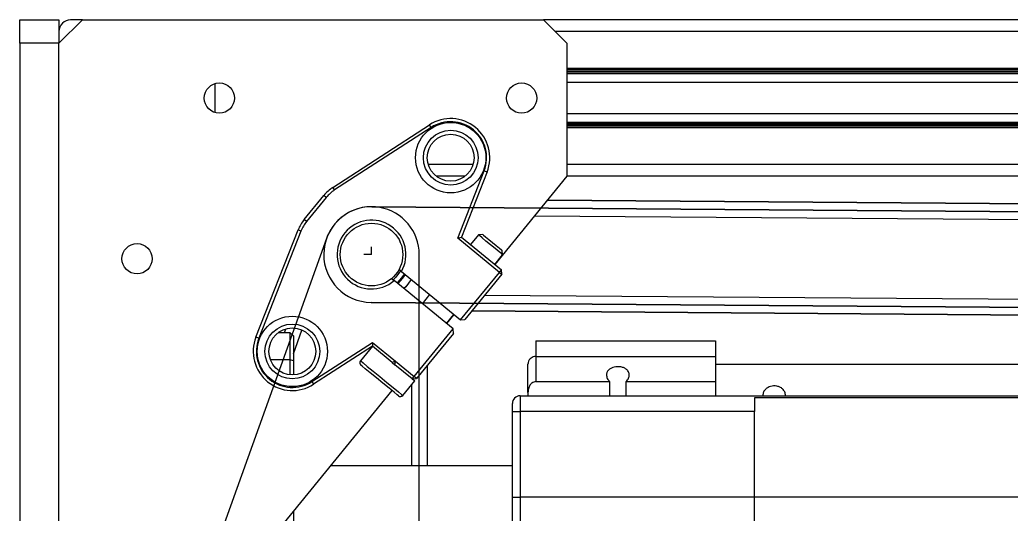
# Model space of a CAD drawing. Header units: millimetres. Extents: x -300 to 1184, y 5 to 1469.
# Drawn here: x -296.2 to -211.7, y 694.1 to 736.2 of the extents above; entities that cross this region are included whole.
import ezdxf

# ---------------------------------------------------------------- set-up
doc = ezdxf.new("R2010")
doc.units = ezdxf.units.MM
doc.linetypes.add('CENTERX2', pattern=[20.32, 12.7, -2.54, 2.54, -2.54])

msp = doc.modelspace()

# ---------------------------------------------------------------- linework, layer by layer
at = {"color": 7, "linetype": 'Continuous', "lineweight": 25}
for p, q in [((-296.231, 736.236), (-292.898, 736.236)), ((-296.231, 734.236), (-296.231, 736.236)), ((-292.898, 736.236), (-292.898, 735.236)), ((-290.898, 736.236), (-292.898, 734.236)), ((-290.898, 736.236), (-291.898, 736.236)), ((-290.898, 736.236), (-251.565, 736.236)), ((-249.565, 734.236), (-251.565, 736.236)), ((-34.898, 736.236), (-251.565, 736.236)), ((-292.898, 735.236), (-292.898, 734.236)), ((-296.231, 734.236), (-296.231, 688.236)), ((-292.898, 734.236), (-296.231, 734.236)), ((-292.898, 688.236), (-292.898, 734.236)), ((-249.565, 734.236), (-249.565, 722.902)), ((-34.898, 731.969), (-249.565, 731.969)), ((-34.898, 731.636), (-249.565, 731.636)), ((-279.565, 728.33), (-279.565, 730.808)), ((-269.524, 721.961), (-261.287, 727.29)), ((-261.143, 727.066), (-261.287, 727.29)), ((-34.898, 727.502), (-249.565, 727.502)), ((-261.143, 727.066), (-269.379, 721.737)), ((-34.898, 727.169), (-249.565, 727.169)), ((-258.881, 717.63), (-256.623, 723.368)), ((-256.375, 723.271), (-258.562, 717.713)), ((-256.623, 723.368), (-256.375, 723.271)), ((-258.262, 722.902), (-260.691, 722.902)), ((-249.565, 722.902), (-255.716, 715.384)), ((-46.615, 722.902), (-249.565, 722.902)), ((-269.379, 721.737), (-269.524, 721.961)), ((-271.973, 719.219), (-270.293, 721.273)), ((-270.086, 721.104), (-271.767, 719.051)), ((-270.086, 721.104), (-270.293, 721.273)), ((-53.431, 719.362), (-251.233, 720.864)), ((-251.233, 720.863), (-53.432, 719.362)), ((-271.767, 719.051), (-271.973, 719.219)), ((-252.317, 719.538), (-54.193, 718.035)), ((-276.088, 709.201), (-272.495, 718.329)), ((-272.247, 718.232), (-275.839, 709.103)), ((-272.247, 718.232), (-272.495, 718.329)), ((-258.881, 717.63), (-258.562, 717.713)), ((-255.326, 714.721), (-258.881, 717.63)), ((-258.562, 717.713), (-255.157, 714.927)), ((-257.108, 717.911), (-257.788, 717.08)), ((-256.743, 717.947), (-257.108, 717.911)), ((-255.045, 716.222), (-255.081, 716.588)), ((-255.724, 715.391), (-255.045, 716.222)), ((-263.678, 714.792), (-263.887, 714.964)), ((-263.678, 714.792), (-258.639, 710.67)), ((-258.639, 710.67), (-255.326, 714.721)), ((-255.326, 714.721), (-255.157, 714.927)), ((-255.326, 714.721), (-255.119, 714.552)), ((-255.119, 714.552), (-255.157, 714.927)), ((-264.521, 714.19), (-264.311, 714.018)), ((-259.273, 709.896), (-264.311, 714.018)), ((-263.783, 714.118), (-263.769, 714.012)), ((-255.119, 714.552), (-258.264, 710.708)), ((-261.271, 712.823), (-261.904, 712.049)), ((-54.245, 711.219), (-256.59, 712.755)), ((-53.504, 709.88), (-257.674, 711.429)), ((-257.674, 711.429), (-53.503, 709.88)), ((-259.84, 710.361), (-259.207, 711.135)), ((-259.198, 711.128), (-259.832, 710.354)), ((-258.639, 710.67), (-258.264, 710.708)), ((-273.165, 709.569), (-274.2, 709.569)), ((-273.666, 709.569), (-273.547, 709.9)), ((-272.898, 709.302), (-273.165, 709.569)), ((-273.165, 707.255), (-273.165, 709.569)), ((-272.898, 707.763), (-272.165, 709.804)), ((-262.587, 705.846), (-259.273, 709.896)), ((-259.235, 709.521), (-262.38, 705.677)), ((-259.235, 709.521), (-259.273, 709.896)), ((-275.839, 709.103), (-276.088, 709.201)), ((-272.898, 709.302), (-272.898, 707.174)), ((-271.32, 705.405), (-266.143, 708.755)), ((-266.143, 708.755), (-266.161, 708.426)), ((-266.143, 708.755), (-264.186, 707.155)), ((-252.217, 708.886), (-252.217, 707.552)), ((-252.217, 708.886), (-236.884, 708.886)), ((-236.884, 708.886), (-236.884, 707.552)), ((-266.161, 708.426), (-271.175, 705.182)), ((-266.161, 708.426), (-267.174, 707.187)), ((-264.474, 707.046), (-266.161, 708.426)), ((-273.165, 705.988), (-273.165, 707.255)), ((-272.898, 707.174), (-273.165, 707.255)), ((-272.898, 707.174), (-272.898, 705.982)), ((-264.186, 707.155), (-264.474, 707.046)), ((-264.474, 707.046), (-264.236, 706.851)), ((-264.236, 706.851), (-264.186, 707.155)), ((-264.186, 707.155), (-262.587, 705.846)), ((-252.217, 707.552), (-252.217, 705.407)), ((-252.217, 707.552), (-236.884, 707.552)), ((-236.884, 707.552), (-236.884, 705.407)), ((-262.755, 705.64), (-264.236, 706.851)), ((-261.49, 706.765), (-261.49, 698.236)), ((-252.884, 704.482), (-252.884, 706.886)), ((-236.884, 706.884), (-204.217, 706.884)), ((-271.32, 705.405), (-271.175, 705.182)), ((-263.562, 704.232), (-262.549, 705.471)), ((-262.755, 705.64), (-262.587, 705.846)), ((-262.755, 705.64), (-262.38, 705.677)), ((-262.38, 705.677), (-262.587, 705.846)), ((-252.217, 705.407), (-245.917, 705.407)), ((-245.917, 705.407), (-245.917, 704.204)), ((-244.517, 704.204), (-244.517, 705.407)), ((-244.517, 705.407), (-236.884, 705.407)), ((-236.884, 705.407), (-236.884, 704.204)), ((-264.497, 704.652), (-279.565, 686.236)), ((-262.823, 705.136), (-262.823, 698.236)), ((-252.884, 704.482), (-252.884, 704.204)), ((-253.551, 704.204), (-253.551, 702.87)), ((-253.551, 704.204), (-187.551, 704.204)), ((-207.551, 704.025), (-233.551, 704.025)), ((-233.551, 704.025), (-233.551, 702.87)), ((-254.217, 702.87), (-254.217, 703.537)), ((-254.217, 702.87), (-253.551, 702.87)), ((-254.217, 695.569), (-254.217, 702.87)), ((-253.551, 702.87), (-253.551, 695.569)), ((-233.551, 702.87), (-253.551, 702.87)), ((-233.551, 695.569), (-233.551, 702.87)), ((-254.217, 698.236), (-269.746, 698.236)), ((-254.217, 695.569), (-253.551, 695.569)), ((-254.217, 687.236), (-254.217, 695.569)), ((-233.551, 695.569), (-253.551, 695.569)), ((-253.551, 695.569), (-253.551, 687.236)), ((-207.551, 695.569), (-233.551, 695.569)), ((-233.551, 687.236), (-233.551, 695.569)), ((-272.898, 694.384), (-272.898, 694.242)), ((-272.898, 694.242), (-272.898, 693.305))]:
    msp.add_line(p, q, dxfattribs=at)
at = {"color": 8, "linetype": 'Continuous', "lineweight": 25}
for p, q in [((-34.898, 735.236), (-250.565, 735.236)), ((-34.898, 732.102), (-249.565, 732.102)), ((-34.898, 731.836), (-249.565, 731.836)), ((-34.898, 731.769), (-249.565, 731.769)), ((-34.898, 730.91), (-249.565, 730.91)), ((-34.898, 728.228), (-249.565, 728.228)), ((-34.898, 727.369), (-249.565, 727.369)), ((-34.898, 727.302), (-249.565, 727.302)), ((-34.898, 727.036), (-249.565, 727.036)), ((-257.565, 723.902), (-261.388, 723.902)), ((-34.898, 723.902), (-249.565, 723.902)), ((-273.165, 707.255), (-274.85, 707.255)), ((-272.898, 694.242), (-273.014, 694.242))]:
    msp.add_line(p, q, dxfattribs=at)
at = {"color": 7, "linetype": 'Continuous'}
for p, q in [((-46.584, 718.644), (-266.2, 720.31)), ((-266.2, 720.31), (-46.584, 718.644)), ((-270.066, 717.614), (-290.202, 661.591)), ((-262.156, 660.076), (-262.156, 716.236)), ((-266.262, 712.161), (-46.646, 710.494)), ((-46.646, 710.494), (-266.262, 712.161))]:
    msp.add_line(p, q, dxfattribs=at)
at = {"color": 7, "linetype": 'CENTERX2'}
for q in [(-266.231, 716.902), (-266.898, 716.236)]:
    msp.add_line((-266.231, 716.236), q, dxfattribs=at)
at = {"color": 7, "linetype": 'Continuous', "lineweight": 25, "flags": 128}
for points in [[(-255.045, 716.222), (-255.123, 716.286), (-255.347, 716.469), (-255.682, 716.743), (-256.076, 717.066), (-256.471, 717.39), (-256.806, 717.663), (-257.03, 717.846), (-257.108, 717.911), (-257.108, 717.911)], [(-256.743, 717.947), (-256.679, 717.896), (-256.499, 717.748), (-256.23, 717.528), (-255.912, 717.268), (-255.594, 717.008), (-255.324, 716.787), (-255.144, 716.64), (-255.081, 716.588), (-255.081, 716.588)], [(-263.752, 714.863), (-264.166, 714.296), (-264.398, 714.076)], [(-264.049, 713.805), (-263.631, 714.259), (-263.416, 714.578)], [(-263.364, 714.536), (-263.578, 714.218), (-263.997, 713.762)], [(-262.843, 714.11), (-263.315, 713.498), (-263.476, 713.336)], [(-263.938, 704.195), (-264.034, 704.274), (-264.312, 704.501), (-264.737, 704.849), (-265.259, 705.276), (-265.815, 705.731), (-266.337, 706.158), (-266.762, 706.506), (-267.04, 706.733), (-267.137, 706.812), (-267.137, 706.812)], [(-262.755, 705.64), (-262.574, 705.491), (-262.549, 705.471)]]:
    msp.add_lwpolyline(points, dxfattribs=at)
at = {"color": 8, "linetype": 'Continuous', "lineweight": 25, "flags": 128}
msp.add_lwpolyline([(-267.174, 707.187), (-267.149, 707.167), (-266.956, 707.009), (-266.591, 706.711), (-266.094, 706.303), (-265.517, 705.832), (-264.925, 705.347), (-264.38, 704.902), (-263.943, 704.544), (-263.66, 704.312), (-263.562, 704.232), (-263.562, 704.232)], dxfattribs=at)
at = {"color": 7, "linetype": 'Continuous', "lineweight": 25}
for centre, radius in [((-279.209, 729.569), 1.289), ((-253.429, 729.569), 1.289), ((-259.477, 724.491), 3), ((-259.477, 724.491), 2.333), ((-259.477, 724.491), 2), ((-266.231, 716.236), 2.667), ((-286.231, 715.88), 1.289), ((-272.986, 707.98), 3), ((-272.986, 707.98), 2.333), ((-272.986, 707.98), 2)]:
    msp.add_circle(centre, radius, dxfattribs=at)
for centre, radius, start, end in [((-291.898, 735.236), 1, 90, 180), ((-259.477, 724.491), 3.333, 338.51765, 122.90354), ((-259.477, 724.491), 3.067, 338.51765, 122.90354), ((-267.713, 719.162), 3.333, 122.90354, 140.71059), ((-267.713, 719.162), 3.067, 122.90354, 140.71059), ((-269.393, 717.109), 3.333, 140.71059, 158.51765), ((-269.393, 717.109), 3.067, 140.71059, 158.51765), ((-266.231, 716.236), 2.933, 330.52484, 310.89634), ((-272.986, 707.98), 3.333, 158.51765, 302.90354), ((-272.986, 707.98), 3.067, 158.51765, 302.90354), ((-266.968, 707.019), 0.267, 140.71059, 230.71059), ((-263.769, 704.401), 0.267, 230.71059, 320.71059), ((-253.551, 703.537), 0.667, 90, 180)]:
    msp.add_arc(centre, radius, start, end, dxfattribs=at)
at = {"color": 7, "linetype": 'Continuous'}
for start, end in [(89.56519, 269.56519), (89.56519, 269.56519), (0, 160.22988)]:
    msp.add_arc((-266.231, 716.236), 4.075, start, end, dxfattribs=at)
at = {"color": 7, "linetype": 'Continuous', "lineweight": 25}
for points, knots in [([(-252.217, 707.552), (-252.291, 707.545), (-252.438, 707.531), (-252.634, 707.421), (-252.786, 707.257), (-252.867, 707.071), (-252.884, 706.942), (-252.884, 706.888), (-252.884, 706.886)], [0, 0, 0, 0, 0.207712, 0.415381, 0.625301, 0.840424, 0.99405, 1, 1, 1, 1]), ([(-244.517, 705.407), (-244.438, 705.503), (-244.28, 705.695), (-244.226, 706.021), (-244.318, 706.304), (-244.537, 706.51), (-244.804, 706.633), (-245.102, 706.689), (-245.399, 706.68), (-245.663, 706.62), (-245.89, 706.51), (-246.073, 706.348), (-246.187, 706.122), (-246.192, 705.836), (-246.083, 705.583), (-245.953, 705.445), (-245.917, 705.407)], [0, 0, 0, 0, 0.093413, 0.18532, 0.287481, 0.359284, 0.419781, 0.480552, 0.534455, 0.586126, 0.640711, 0.70245, 0.775249, 0.862009, 0.961451, 1, 1, 1, 1]), ([(-252.217, 705.407), (-252.278, 705.4), (-252.399, 705.387), (-252.577, 705.278), (-252.744, 705.085), (-252.862, 704.803), (-252.877, 704.587), (-252.884, 704.482)], [0, 0, 0, 0, 0.1445932, 0.2885981, 0.4843969, 0.7495622, 1, 1, 1, 1]), ([(-230.917, 704.204), (-230.929, 704.316), (-230.952, 704.526), (-231.132, 704.777), (-231.373, 704.941), (-231.645, 705.03), (-231.925, 705.051), (-232.192, 705.012), (-232.427, 704.921), (-232.649, 704.761), (-232.818, 704.518), (-232.84, 704.31), (-232.851, 704.204)], [0, 0, 0, 0, 0.137751, 0.258135, 0.353319, 0.43323, 0.513438, 0.5867, 0.661019, 0.744414, 0.869202, 1, 1, 1, 1])]:
    msp.add_open_spline(points, degree=3, knots=knots, dxfattribs=at)

doc.saveas('drawing.dxf')
